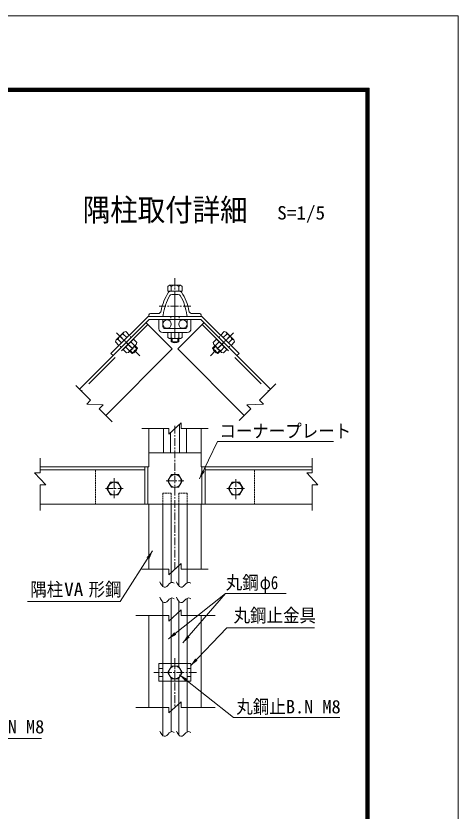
# Model space of a CAD drawing. Units: millimetres, scale not verified, with parts at other scales. Extents: x -4455 to 4455, y -3150 to 3150.
# Drawn here: x 3029 to 4455, y 585 to 3150 of the extents above; entities that cross this region are included whole.
import ezdxf
from ezdxf.enums import TextEntityAlignment as Align

# ---------------------------------------------------------------- set-up
doc = ezdxf.new("R2010")
doc.units = ezdxf.units.MM
doc.header["$LTSCALE"] = 20
for name, pattern in [('DASHED', [7.5, 6, -1.5]), ('USER1', [2, 1.25, -0.25, 0.25, -0.25]), ('USER2', [4.7625, 3.175, -1.5875]), ('USER3', [0.375, 0.25, -0.125])]:
    doc.linetypes.add(name, pattern=pattern)
doc.layers.add('0-7_7詳細', color=3, linetype='Continuous', lineweight=18)
doc.layers.add('0-E_D-TTL', color=7, linetype='Continuous', lineweight=18)
doc.styles.add('ＭＳ ゴシック', font='')
doc.styles.get('ＭＳ ゴシック').set_extended_font_data('MS Gothic')

msp = doc.modelspace()

# ---------------------------------------------------------------- linework, layer by layer
at = {"layer": '0-7_7詳細', "color": 1, "linetype": 'USER1'}
for p, q in [((3542.07, 2303.84), (3542.07, 2172.22)), ((3542.07, 2302.59), (3542.07, 2160.48)), ((3542.07, 2256.86), (3542.07, 2109.54)), ((3542.07, 2241.77), (3542.07, 2109.54)), ((3592.9, 2214.08), (3491.51, 2214.08)), ((3542.07, 2152.71), (3542.07, 2118.32)), ((3428.23, 2053.88), (3353.25, 2128.86)), ((3402.65, 2079.47), (3361.48, 2120.64)), ((3656.03, 2053.88), (3731.01, 2128.86)), ((3681.62, 2079.47), (3722.79, 2120.64)), ((3681.62, 2079.47), (3722.79, 2120.64)), ((3542.07, 1828.17), (3542.07, 1365.76)), ((3346.1, 1659.61), (3346.1, 1590.22)), ((3346.1, 1649.38), (3346.1, 1601.55)), ((3513.51, 1650.42), (3570.63, 1650.42)), ((3738.05, 1591.23), (3738.05, 1660.62)), ((3738.05, 1601.46), (3738.05, 1649.29)), ((3317.54, 1625.42), (3374.66, 1625.42)), ((3766.61, 1625.42), (3709.49, 1625.42)), ((3542.07, 1078.79), (3542.07, 919.93)), ((3542.07, 1070.52), (3542.07, 993.95)), ((3611.62, 1032.38), (3474.27, 1032.38))]:
    msp.add_line(p, q, dxfattribs=at)
at = {"layer": '0-7_7詳細', "color": 7}
for p, q in [((3524.49, 2281.24), (3518.61, 2277.84)), ((3518.61, 2277.84), (3518.61, 2262.04)), ((3518.61, 2262.04), (3565.65, 2262.04)), ((3524.49, 2281.24), (3559.77, 2281.24)), ((3542.13, 2262.04), (3527.69, 2262.04)), ((3530.13, 2277.84), (3530.13, 2262.04)), ((3542.13, 2262.04), (3556.58, 2262.04)), ((3554.13, 2277.84), (3554.13, 2262.04)), ((3559.77, 2281.24), (3565.65, 2277.84)), ((3565.65, 2277.84), (3565.65, 2262.04)), ((3542.13, 2251.54), (3531.68, 2251.54)), ((3542.13, 2251.54), (3552.58, 2251.54)), ((3455.19, 2181.04), (3335.71, 2061.56)), ((3629.07, 2181.04), (3455.19, 2181.04)), ((3458.13, 2185.54), (3458.13, 2181.04)), ((3499.98, 2181.04), (3458.13, 2181.04)), ((3486.93, 2190.04), (3462.63, 2190.04)), ((3584.28, 2181.04), (3626.13, 2181.04)), ((3597.34, 2190.04), (3621.63, 2190.04)), ((3626.13, 2185.54), (3626.13, 2181.04)), ((3629.07, 2181.04), (3748.56, 2061.56)), ((3459.17, 2171.44), (3234.05, 1946.32)), ((3459.17, 2171.44), (3342.49, 2054.77)), ((3533.41, 2075.98), (3448.56, 2160.83)), ((3625.1, 2171.44), (3459.17, 2171.44)), ((3550.85, 2075.98), (3635.7, 2160.83)), ((3625.1, 2171.44), (3850.22, 1946.32)), ((3625.1, 2171.44), (3741.77, 2054.77)), ((3377.03, 2130.03), (3352.08, 2105.08)), ((3377.03, 2130.03), (3383.59, 2131.79)), ((3383.59, 2131.79), (3394.76, 2120.61)), ((3700.68, 2131.79), (3689.5, 2120.61)), ((3707.24, 2130.03), (3700.68, 2131.79)), ((3707.24, 2130.03), (3732.18, 2105.08)), ((3358.47, 2106.67), (3369.65, 2095.5)), ((3394.76, 2120.61), (3361.5, 2087.35)), ((3374.65, 2074.2), (3407.92, 2107.46)), ((3375.44, 2123.64), (3386.62, 2112.47)), ((3565.59, 2128.84), (3518.55, 2128.84)), ((3518.55, 2112.97), (3518.55, 2128.84)), ((3524.31, 2109.64), (3518.55, 2112.97)), ((3559.83, 2109.64), (3524.31, 2109.64)), ((3530.07, 2111.7), (3530.07, 2128.84)), ((3530.07, 2109.64), (3530.07, 2098.98)), ((3554.07, 2111.7), (3554.07, 2128.84)), ((3554.07, 2109.64), (3554.07, 2098.98)), ((3559.83, 2109.64), (3565.59, 2112.97)), ((3565.59, 2112.97), (3565.59, 2128.84)), ((3665.12, 2096.24), (3676.35, 2107.46)), ((3709.61, 2074.2), (3676.35, 2107.46)), ((3689.5, 2120.61), (3722.76, 2087.35)), ((3708.82, 2123.64), (3697.65, 2112.47)), ((3725.79, 2106.67), (3714.62, 2095.5)), ((3732.18, 2105.08), (3733.94, 2098.53)), ((3394.92, 2070.22), (3382.8, 2082.34)), ((3392.3, 2064.69), (3417.42, 2089.81)), ((3411.89, 2087.19), (3399.77, 2099.31)), ((3403.91, 2061.23), (3420.88, 2078.2)), ((3413.35, 2085.74), (3420.88, 2078.2)), ((3554.07, 2098.98), (3530.07, 2098.98)), ((3670.92, 2085.74), (3663.38, 2078.2)), ((3680.35, 2061.23), (3663.38, 2078.2)), ((3666.85, 2089.81), (3665.12, 2096.24)), ((3691.96, 2064.69), (3666.85, 2089.81)), ((3672.37, 2087.19), (3684.49, 2099.31)), ((3689.34, 2070.22), (3701.47, 2082.34)), ((3733.94, 2098.53), (3722.76, 2087.35)), ((3533.41, 2075.98), (3318.9, 1861.47)), ((3342.49, 2054.77), (3335.71, 2061.56)), ((3385.88, 2062.97), (3374.65, 2074.2)), ((3392.3, 2064.69), (3385.88, 2062.97)), ((3396.38, 2068.77), (3403.91, 2061.23)), ((3550.85, 2075.98), (3765.36, 1861.47)), ((3687.89, 2068.77), (3680.35, 2061.23)), ((3691.96, 2064.69), (3698.39, 2062.97)), ((3698.39, 2062.97), (3709.61, 2074.2)), ((3741.77, 2054.77), (3748.56, 2061.56)), ((3458.07, 1819.16), (3458.07, 1695.42)), ((3626.07, 1819.16), (3626.07, 1695.42)), ((3458.07, 1740.42), (3626.07, 1740.42)), ((3458.07, 1695.42), (3107.33, 1695.42)), ((3444.47, 1695.42), (3444.47, 1575.42)), ((3455.07, 1695.42), (3455.07, 1575.42)), ((3626.07, 1695.42), (3984.68, 1695.42)), ((3629.07, 1695.42), (3629.07, 1575.42)), ((3639.68, 1695.42), (3639.68, 1575.42)), ((3444.47, 1686.42), (3107.33, 1686.42)), ((3639.68, 1686.42), (3982.43, 1686.42)), ((3469.99, 1575.42), (3107.33, 1575.42)), ((3458.07, 1575.42), (3458.07, 1365.76)), ((3458.07, 1575.42), (3626.07, 1575.42)), ((3503.12, 1575.42), (3503.12, 1309.87)), ((3530.12, 1575.42), (3530.12, 1322.25)), ((3554.02, 1575.42), (3554.02, 1312.64)), ((3581.02, 1575.42), (3581.02, 1321.25)), ((3616.41, 1575.42), (3984.68, 1575.42)), ((3626.07, 1575.42), (3626.07, 1365.76)), ((3503.12, 1060.88), (3503.12, 1259.82)), ((3530.12, 1060.88), (3530.12, 1272.2)), ((3554.02, 1060.88), (3554.02, 1262.59)), ((3581.02, 1060.88), (3581.02, 1271.2)), ((3458.07, 1216.06), (3458.07, 919.93)), ((3626.07, 1216.06), (3626.07, 919.93)), ((3593.67, 1060.88), (3490.47, 1060.88)), ((3490.47, 1060.88), (3490.47, 1003.88)), ((3593.67, 1060.88), (3593.67, 1003.88)), ((3593.67, 1003.88), (3490.47, 1003.88)), ((3503.12, 1003.88), (3503.12, 828.57)), ((3530.12, 1003.88), (3530.12, 840.95)), ((3554.02, 1003.88), (3554.02, 831.34)), ((3581.02, 1003.88), (3581.02, 839.95))]:
    msp.add_line(p, q, dxfattribs=at)
at = {"layer": '0-7_7詳細', "color": 1, "linetype": 'USER3'}
for p, q in [((3528.57, 2181.04), (3528.57, 2171.44)), ((3555.57, 2181.04), (3555.57, 2171.44)), ((3400.83, 2113.1), (3394.04, 2119.89)), ((3683.43, 2113.1), (3690.22, 2119.89)), ((3683.43, 2113.1), (3690.22, 2119.89)), ((3369.01, 2081.28), (3362.22, 2088.07)), ((3715.25, 2081.28), (3722.04, 2088.07)), ((3715.25, 2081.28), (3722.04, 2088.07))]:
    msp.add_line(p, q, dxfattribs=at)
at = {"layer": '0-7_7詳細'}
for p, q in [((3490.47, 2171.44), (3490.47, 2140.84)), ((3503.07, 2171.44), (3490.47, 2171.44)), ((3503.07, 2171.44), (3503.07, 2147.44)), ((3581.07, 2171.44), (3581.07, 2147.44)), ((3593.67, 2171.44), (3581.07, 2171.44)), ((3593.67, 2171.44), (3593.67, 2140.84)), ((3575.07, 2141.44), (3509.07, 2141.44)), ((3581.67, 2128.84), (3502.47, 2128.84)), ((3557.07, 1833.09), (3557.07, 1740.42)), ((3504.57, 1819.16), (3504.57, 1740.42)), ((3527.07, 1805.23), (3527.07, 1740.42)), ((3579.57, 1819.16), (3579.57, 1740.42))]:
    msp.add_line(p, q, dxfattribs=at)
at = {"layer": '0-7_7詳細', "linetype": 'DASHED'}
for p, q in [((3454.92, 2154.47), (3240.41, 1939.96)), ((3629.34, 2154.47), (3843.85, 1939.96))]:
    msp.add_line(p, q, dxfattribs=at)
at = {"layer": '0-7_7詳細', "color": 1}
for p, q in [((3532.47, 2109.64), (3532.47, 2097.77)), ((3551.67, 2109.64), (3551.67, 2097.77)), ((3411.65, 2084.04), (3420.04, 2075.65)), ((3672.62, 2084.04), (3664.22, 2075.65)), ((3398.07, 2070.46), (3406.47, 2062.07)), ((3686.19, 2070.46), (3677.8, 2062.07)), ((3704.5, 1287.52), (3567.43, 1127.7))]:
    msp.add_line(p, q, dxfattribs=at)
at = {"layer": '0-7_7詳細', "color": 4}
for p, q in [((3270.1, 1910.27), (3222.24, 1958.13)), ((3814.16, 1910.27), (3867.6, 1963.7)), ((3270.1, 1910.27), (3257.37, 1897.54)), ((3814.16, 1910.27), (3826.89, 1897.54)), ((3257.37, 1897.54), (3310.24, 1895.58)), ((3297.52, 1882.85), (3310.24, 1895.58)), ((3297.52, 1882.85), (3339.36, 1841.01)), ((3786.75, 1882.85), (3748.6, 1844.7)), ((3826.89, 1897.54), (3774.02, 1895.58)), ((3786.75, 1882.85), (3774.02, 1895.58)), ((3522.69, 1801.16), (3561.46, 1837.16)), ((3561.46, 1819.16), (3561.46, 1837.16)), ((3522.69, 1819.16), (3434.88, 1819.16)), ((3522.69, 1819.16), (3522.69, 1801.16)), ((3561.46, 1819.16), (3649.27, 1819.16)), ((3107.33, 1675.92), (3107.33, 1723.44)), ((3984.68, 1675.92), (3984.68, 1723.44)), ((3089.33, 1675.92), (3125.33, 1637.15)), ((3107.33, 1675.92), (3089.33, 1675.92)), ((3966.68, 1675.92), (4002.68, 1637.15)), ((3984.68, 1675.92), (3966.68, 1675.92)), ((3107.33, 1637.15), (3107.33, 1554.62)), ((3107.33, 1637.15), (3125.33, 1637.15)), ((3984.68, 1637.15), (3984.68, 1554.62)), ((3984.68, 1637.15), (4002.68, 1637.15)), ((3522.69, 1365.76), (3434.88, 1365.76)), ((3522.69, 1347.76), (3561.46, 1383.76)), ((3522.69, 1365.76), (3522.69, 1347.76)), ((3561.46, 1365.76), (3561.46, 1383.76)), ((3561.46, 1365.76), (3649.27, 1365.76)), ((3522.69, 1198.06), (3561.46, 1234.06)), ((3561.46, 1216.06), (3561.46, 1234.06)), ((3522.69, 1216.06), (3415.5, 1216.06)), ((3522.69, 1216.06), (3522.69, 1198.06)), ((3561.46, 1216.06), (3671.65, 1216.06)), ((3522.69, 901.93), (3561.46, 937.93)), ((3561.46, 919.93), (3561.46, 937.93)), ((3522.69, 919.93), (3415.5, 919.93)), ((3522.69, 919.93), (3522.69, 901.93)), ((3561.46, 919.93), (3671.65, 919.93))]:
    msp.add_line(p, q, dxfattribs=at)
at = {"layer": '0-7_7詳細', "linetype": 'USER3'}
for p, q in [((3286.1, 1683.42), (3286.1, 1575.42)), ((3798.05, 1683.42), (3798.05, 1575.42)), ((3503.12, 1610.76), (3503.12, 1575.42)), ((3503.12, 1610.76), (3530.12, 1610.76)), ((3530.12, 1610.76), (3530.12, 1575.42)), ((3581.02, 1610.76), (3554.02, 1610.76)), ((3554.02, 1610.76), (3554.02, 1575.42)), ((3581.02, 1610.76), (3581.02, 1575.42))]:
    msp.add_line(p, q, dxfattribs=at)
at = {"layer": '0-7_7詳細', "color": 1, "linetype": 'USER2'}
for p, q in [((3503.07, 1060.88), (3503.07, 1003.88)), ((3530.12, 1060.88), (3530.12, 1052.43)), ((3554.02, 1060.88), (3554.02, 1052.43)), ((3581.07, 1060.88), (3581.07, 1003.88)), ((3503.07, 1045.13), (3490.47, 1045.13)), ((3581.07, 1045.13), (3593.67, 1045.13)), ((3503.07, 1019.63), (3490.47, 1019.63)), ((3530.12, 1012.34), (3530.12, 1003.88)), ((3554.02, 1012.34), (3554.02, 1003.88)), ((3581.07, 1019.63), (3593.67, 1019.63))]:
    msp.add_line(p, q, dxfattribs=at)
at = {"layer": '0-7_7詳細', "color": 7}
for points in [[(3352.08, 2105.08), (3350.33, 2098.53), (3361.5, 2087.35)], [(3417.42, 2089.81), (3419.14, 2096.24), (3407.92, 2107.46)], [(4053.18, 1777.72), (3679.05, 1777.72), (3621.24, 1657.23)], [(3900.06, 1287.52), (3704.5, 1287.52), (3521.15, 1140.79)], [(3991.91, 1176.48), (3709.37, 1176.48), (3591.85, 1053.99)], [(4073.17, 886.82), (3730.86, 886.82), (3556.6, 1025.07)], [(3112.29, 819.54), (2941.99, 819.54), (2914.92, 952.71)]]:
    msp.add_lwpolyline(points, dxfattribs=at)
at = {"layer": '0-7_7詳細'}
for points in [[(3565.59, 1650.42), (3553.83, 1670.79), (3530.31, 1670.79), (3518.55, 1650.42), (3530.31, 1630.05), (3553.83, 1630.05)], [(3369.62, 1625.42), (3357.86, 1645.79), (3334.34, 1645.79), (3322.58, 1625.42), (3334.34, 1605.05), (3357.86, 1605.05)], [(3714.53, 1625.42), (3726.29, 1605.05), (3749.81, 1605.05), (3761.57, 1625.42), (3749.81, 1645.79), (3726.29, 1645.79)], [(3565.59, 1032.38), (3553.83, 1052.75), (3530.31, 1052.75), (3518.55, 1032.38), (3530.31, 1012.02), (3553.83, 1012.02)]]:
    msp.add_lwpolyline(points, close=True, dxfattribs=at)
at = {"layer": '0-7_7詳細', "color": 1}
msp.add_lwpolyline([(3067.06, 1261.66), (3365.61, 1261.66), (3469.82, 1424.36)], dxfattribs=at)
at = {"layer": '0-7_7詳細', "color": 4}
for points in [[(3493.53, 1324.85), (3495.8, 1319.72), (3499.48, 1313.69), (3503.27, 1309.72), (3507.18, 1307.79), (3511.2, 1307.9), (3515.34, 1310.06), (3519.59, 1314.27), (3523.82, 1318.7), (3527.89, 1321.54), (3531.81, 1322.78), (3535.56, 1322.43), (3539.16, 1320.49), (3539.53, 1320.11)], [(3547.08, 1324.85), (3549.34, 1319.72), (3553.02, 1313.69), (3556.82, 1309.72), (3560.72, 1307.79), (3564.75, 1307.9), (3568.88, 1310.06), (3573.14, 1314.27), (3577.37, 1318.7), (3581.44, 1321.54), (3585.35, 1322.78), (3589.11, 1322.43), (3592.71, 1320.49), (3593.08, 1320.11)], [(3493.53, 1274.8), (3495.8, 1269.67), (3499.48, 1263.64), (3503.27, 1259.67), (3507.18, 1257.74), (3511.2, 1257.85), (3515.34, 1260.01), (3519.59, 1264.22), (3523.82, 1268.65), (3527.89, 1271.49), (3531.81, 1272.74), (3535.56, 1272.39), (3539.16, 1270.44), (3539.53, 1270.06)], [(3547.08, 1274.8), (3549.34, 1269.67), (3553.02, 1263.64), (3556.82, 1259.67), (3560.72, 1257.74), (3564.75, 1257.85), (3568.88, 1260.01), (3573.14, 1264.22), (3577.37, 1268.65), (3581.44, 1271.49), (3585.35, 1272.74), (3589.11, 1272.39), (3592.71, 1270.44), (3593.08, 1270.06)], [(3493.53, 843.55), (3495.8, 838.42), (3499.48, 832.39), (3503.27, 828.42), (3507.18, 826.49), (3511.2, 826.6), (3515.34, 828.76), (3519.59, 832.97), (3523.82, 837.4), (3527.89, 840.24), (3531.81, 841.48), (3535.56, 841.14), (3539.16, 839.19), (3539.53, 838.81)], [(3547.08, 843.55), (3549.34, 838.42), (3553.02, 832.39), (3556.82, 828.42), (3560.72, 826.49), (3564.75, 826.6), (3568.88, 828.76), (3573.14, 832.97), (3577.37, 837.4), (3581.44, 840.24), (3585.35, 841.48), (3589.11, 841.14), (3592.71, 839.19), (3593.08, 838.81)]]:
    msp.add_lwpolyline(points, dxfattribs=at)
at = {"layer": '0-7_7詳細'}
for centre, radius in [((3516.62, 2156.07), 13.5), ((3567.52, 2156.07), 13.5), ((3542.07, 1650.42), 20.4), ((3346.1, 1625.42), 20.4), ((3738.05, 1625.42), 20.4), ((3542.07, 1032.38), 20.4)]:
    msp.add_circle(centre, radius, dxfattribs=at)
at = {"layer": '0-7_7詳細', "color": 7}
for centre, radius, start, end in [((3653.75, 2170.51), 159, 146.31318, 169.79517), ((3527.69, 2254.54), 7.5, 90, 146.31318), ((3524.8, 2275.36), 5.88, 24.94299, 92.968), ((3542.13, 2258.33), 22.91, 58.40741, 121.59259), ((3559.47, 2275.36), 5.88, 87.032, 155.05701), ((3556.58, 2254.54), 7.5, 33.68682, 90), ((3430.52, 2170.51), 159, 10.20483, 33.68682), ((3653.75, 2170.51), 150, 148.94488, 174.41738), ((3531.68, 2244.04), 7.5, 90, 149.11884), ((3552.58, 2244.04), 7.5, 30.88116, 90), ((3430.52, 2170.51), 150, 5.58262, 31.05512), ((3462.63, 2185.54), 4.5, 90, 180), ((3486.93, 2200.54), 10.5, 270, 349.79517), ((3499.98, 2185.54), 4.5, 270, 354.41738), ((3584.28, 2185.54), 4.5, 185.58262, 270), ((3597.34, 2200.54), 10.5, 190.20483, 270), ((3621.63, 2185.54), 4.5, 0, 90), ((3380.97, 2125.66), 5.88, 132.032, 200.05701), ((3703.3, 2125.66), 5.88, 339.94299, 47.968), ((3356.45, 2101.14), 5.88, 69.94299, 137.968), ((3380.75, 2101.36), 22.91, 103.40741, 166.59259), ((3524.31, 2118.73), 9.09, 270, 309.3382), ((3542.07, 2145.64), 36, 250.52878, 289.47122), ((3559.83, 2118.73), 9.09, 230.6618, 270), ((3703.51, 2101.36), 22.91, 13.40741, 76.59259), ((3727.81, 2101.14), 5.88, 42.032, 110.05701), ((3379.41, 2102.71), 36, 295.52878, 334.47122), ((3397.7, 2084.41), 24, 285, 345), ((3410.99, 2096.24), 9.09, 275.6618, 315), ((3542.07, 2119.76), 24, 240, 300), ((3686.56, 2084.41), 24, 195, 255), ((3673.27, 2096.24), 9.09, 225, 264.3382), ((3704.86, 2102.71), 36, 205.52878, 244.47122), ((3385.88, 2071.12), 9.09, 315, 354.3382), ((3698.39, 2071.12), 9.09, 185.6618, 225)]:
    msp.add_arc(centre, radius, start, end, dxfattribs=at)
at = {"layer": '0-7_7詳細'}
for centre, radius, start, end in [((3502.47, 2140.84), 12, 180, 270), ((3509.07, 2147.44), 6, 180, 270), ((3575.07, 2147.44), 6, 270, 0), ((3581.67, 2140.84), 12, 270, 0)]:
    msp.add_arc(centre, radius, start, end, dxfattribs=at)
at = {"layer": '0-7_7詳細', "color": 7}
for points in [[(3620.37, 1655.42), (3628.65, 1684.73), (3638.05, 1680.22)], [(3519.58, 1139.54), (3539.75, 1162.35), (3546.26, 1154.22)], [(3590.47, 1052.54), (3607.48, 1077.8), (3614.99, 1070.59)], [(3555.03, 1026.31), (3581.77, 1011.75), (3575.3, 1003.58)]]:
    msp.add_solid(points, dxfattribs=at)
at = {"layer": '0-7_7詳細', "color": 1}
for points in [[(3470.9, 1426.04), (3459.1, 1397.97), (3450.33, 1403.59)], [(3566.13, 1126.18), (3581.71, 1152.34), (3589.62, 1145.56)]]:
    msp.add_solid(points, dxfattribs=at)
at = {"layer": '0-E_D-TTL', "color": 2}
msp.add_lwpolyline([(-4455.04, 3150.21), (4454.66, 3150.21), (4454.66, -3150.21), (-4455.04, -3150.21)], close=True, dxfattribs=at)
at = {"layer": '0-E_D-TTL'}
for points in [[(-4168.65, 2916.86), (4168.28, 2916.86), (4168.28, -2916.87), (-4168.65, -2916.87)], [(-4166, 2914.21), (4165.63, 2914.21), (4165.63, -2914.21), (-4166, -2914.21)], [(-4163.35, 2911.56), (4162.97, 2911.56), (4162.97, -2911.56), (-4163.35, -2911.56)], [(-4160.7, 2908.91), (4160.32, 2908.91), (4160.32, -2908.91), (-4160.7, -2908.91)], [(-4158.05, 2906.26), (4157.67, 2906.26), (4157.67, -2906.26), (-4158.05, -2906.26)]]:
    msp.add_lwpolyline(points, close=True, dxfattribs=at)

# ---------------------------------------------------------------- texts
at = {"layer": '0-7_7詳細', "color": 7, "style": 'ＭＳ ゴシック', "width": 0.9}
msp.add_text('隅柱取付詳細', height=72.14, dxfattribs=at).set_placement((3244.66, 2466.74), align=Align.BOTTOM_LEFT)
at = {"layer": '0-7_7詳細', "style": 'ＭＳ ゴシック'}
for s, width, p in [('S=1/5', 1.05, (3871.44, 2480.44)), ('コーナープレート', 0.9, (3685.1, 1776.83)), ('丸鋼', 0.9, (3705.76, 1287.68)), ('φ6', 0.8, (3815.28, 1287.68)), ('隅柱', 0.9, (3075.4, 1265.71)), ('VA', 1.05, (3184.74, 1265.64)), ('形鋼', 0.9, (3263.36, 1265.8)), ('丸鋼止金具', 0.9, (3731.08, 1181.88)), ('丸鋼止', 0.9, (3739.88, 887.47))]:
    msp.add_text(s, height=43.26, dxfattribs=dict(at, width=width)).set_placement(p, align=Align.BOTTOM_LEFT)
for p in [(3899.62, 887.47), (2944.15, 822.91)]:
    msp.add_text('B.N M8', height=43.26, dxfattribs=at).set_placement(p, align=Align.BOTTOM_LEFT)

doc.saveas('drawing.dxf')
